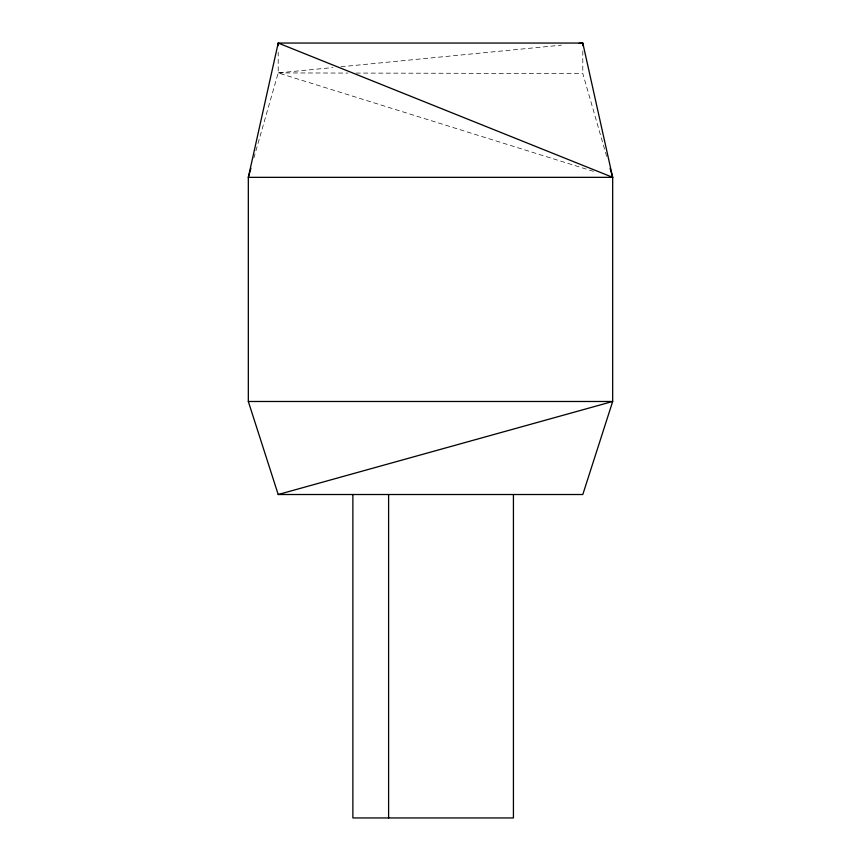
<?xml version="1.0" encoding="UTF-8"?>
<svg xmlns="http://www.w3.org/2000/svg" width="861" height="861" viewBox="0 0 861 861"><rect width="100%" height="100%" fill="white"/><g stroke="black" fill="none" stroke-linecap="round" stroke-linejoin="round"><path stroke-width="0.65" stroke-dasharray="4.3 3.23" d="M253.855 158.004L278.2 72.916L278.2 52.144M593.455 171.35L278.2 72.916L332.97 67.545M340.988 66.76L561.426 45.149M278.2 72.916L347.973 73.067M356.024 73.077L582.8 73.54L607.145 158.123M582.8 51.003L582.8 73.54"/><path stroke-width="1.29" d="M250.906 168.326L248.323 177.344L248.323 401.484L278.2 494.515L582.8 494.515L612.677 401.484L612.677 177.344L582.8 43.05L278.2 43.05L248.323 177.344L612.677 177.344L610.094 168.379M278.2 494.515L612.677 401.484L248.323 401.484M578.796 43.448L582.8 43.05L582.8 45.698M612.677 177.344L278.2 43.05L278.2 45.644M513.425 494.515L513.425 817.95L352.87 817.95L352.87 494.515M388.602 494.515L388.602 817.95"/></g></svg>
